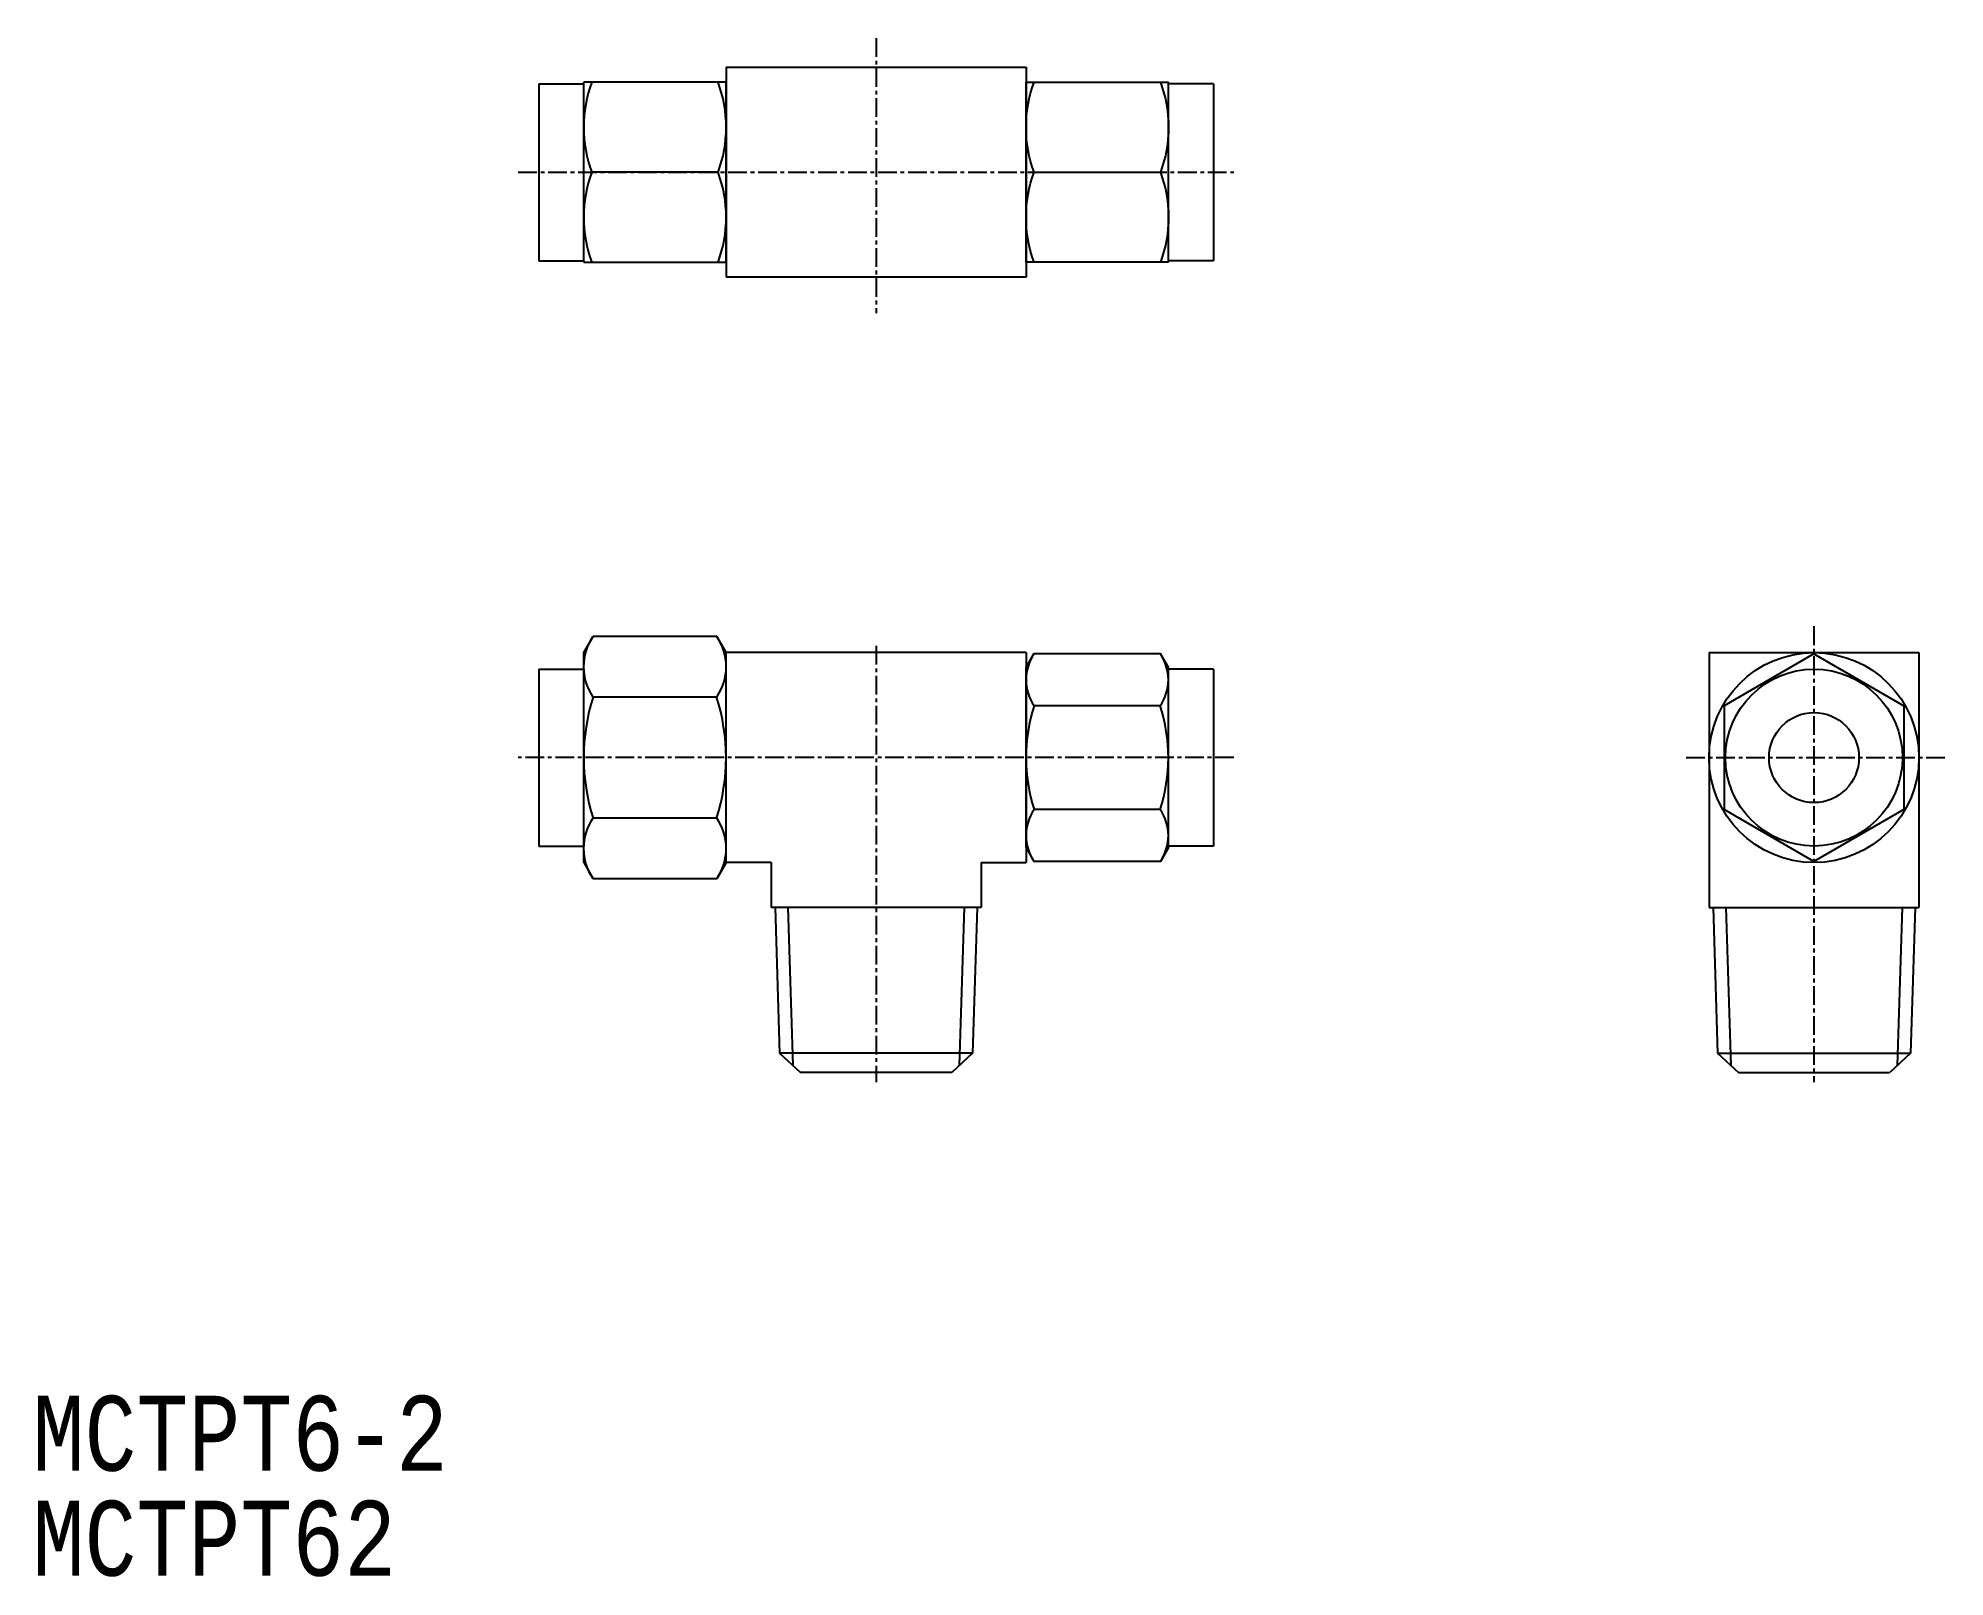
# Model space of a CAD drawing. Extents: x 244 to 371, y 599 to 702.
import ezdxf

# ---------------------------------------------------------------- set-up
doc = ezdxf.new("R2010")
doc.units = 0
doc.linetypes.add('CENTER', pattern=[2, 1.25, -0.25, 0.25, -0.25])
doc.layers.get('0').update_dxf_attribs({"linetype": 'CONTINUOUS'})
doc.layers.add('CENTER', color=1, linetype='CENTER')
doc.styles.add('HEKANJI', font='monotxt.shx', dxfattribs={"width": 0.715, "height": 3.2, "bigfont": 'bigfont.shx'})

# ---------------------------------------------------------------- blocks, each defined once
blk = doc.blocks.new('A$C54FA41C3')
for p, q in [((-9.5, -6), (-9.5, 6)), ((0, 6), (-9.5, 6)), ((0, -6), (0, 6)), ((-0.54, 0), (-8.96, 0)), ((-9.5, -6), (0, -6))]:
    blk.add_line(p, q)
for centre, start, end in [((-0.83, 3), 159.7438, 200.2562), ((-8.67, 3), 339.7438, 20.2562), ((-0.83, -3), 159.7438, 200.2562), ((-8.67, -3), 339.7438, 20.2562)]:
    blk.add_arc(centre, 8.67, start, end)

msp = doc.modelspace()

# ---------------------------------------------------------------- linework, layer by layer
at = {"color": 7, "linetype": 'CONTINUOUS'}
for p, q in [((290.14, 699.64), (310.14, 699.64)), ((290.14, 699.64), (290.14, 685.64)), ((310.14, 699.64), (310.14, 685.64)), ((277.64, 698.54), (277.64, 686.74)), ((277.64, 698.54), (280.64, 698.54)), ((322.64, 698.54), (319.64, 698.54)), ((322.64, 698.54), (322.64, 686.74)), ((277.64, 686.74), (280.64, 686.74)), ((322.64, 686.74), (319.64, 686.74)), ((310.14, 685.64), (290.14, 685.64)), ((280.64, 660.6), (281.26, 661.68)), ((289.51, 661.68), (281.26, 661.68)), ((290.14, 660.6), (289.51, 661.68)), ((280.64, 646.6), (280.64, 660.6)), ((310.14, 660.6), (290.14, 660.6)), ((290.14, 646.6), (290.14, 660.6)), ((310.14, 660.6), (310.14, 646.6)), ((310.14, 659.6), (310.67, 660.53)), ((319.1, 660.53), (310.67, 660.53)), ((319.64, 659.6), (319.1, 660.53)), ((355.69, 660.6), (369.69, 660.6)), ((355.69, 660.6), (355.69, 643.6)), ((362.69, 660.53), (356.69, 657.06)), ((362.69, 660.53), (368.69, 657.06)), ((369.69, 660.6), (369.69, 643.6)), ((277.64, 659.5), (277.64, 647.7)), ((277.64, 659.5), (280.64, 659.5)), ((310.14, 647.6), (310.14, 659.6)), ((319.64, 647.6), (319.64, 659.6)), ((322.64, 659.5), (319.64, 659.5)), ((322.64, 659.5), (322.64, 647.7)), ((289.51, 657.64), (281.26, 657.64)), ((319.1, 657.06), (310.67, 657.06)), ((356.69, 657.06), (356.69, 650.13)), ((368.69, 657.06), (368.69, 650.13)), ((310.14, 650.13), (310.14, 650.13)), ((319.1, 650.13), (310.67, 650.13)), ((362.69, 646.67), (356.69, 650.13)), ((368.69, 650.13), (362.69, 646.67)), ((280.64, 649.56), (280.64, 649.56)), ((289.51, 649.56), (281.26, 649.56)), ((277.64, 647.7), (280.64, 647.7)), ((310.14, 647.6), (310.67, 646.67)), ((319.64, 647.6), (319.1, 646.67)), ((322.64, 647.7), (319.64, 647.7)), ((280.64, 646.6), (281.26, 645.52)), ((290.14, 646.6), (289.51, 645.52)), ((293.14, 646.6), (290.14, 646.6)), ((293.14, 646.6), (293.14, 643.6)), ((307.14, 646.6), (310.14, 646.6)), ((307.14, 646.6), (307.14, 643.6)), ((319.1, 646.67), (310.67, 646.67)), ((289.51, 645.52), (281.26, 645.52)), ((307.14, 643.6), (293.14, 643.6)), ((293.4, 643.6), (293.7, 633.9)), ((306.87, 643.6), (306.57, 633.9)), ((355.69, 643.6), (369.69, 643.6)), ((355.96, 643.6), (356.26, 633.9)), ((369.43, 643.6), (369.13, 633.9)), ((306.57, 633.9), (293.7, 633.9)), ((293.7, 633.9), (295.09, 632.6)), ((306.57, 633.9), (305.18, 632.6)), ((356.26, 633.9), (357.65, 632.6)), ((356.26, 633.9), (369.13, 633.9)), ((369.13, 633.9), (367.74, 632.6)), ((305.18, 632.6), (295.12, 632.6)), ((357.65, 632.6), (367.72, 632.6))]:
    msp.add_line(p, q, dxfattribs=at)
at = {"color": 3, "linetype": 'CONTINUOUS'}
for p, q in [((294.26, 643.6), (294.59, 633.07)), ((306.01, 643.6), (305.69, 633.07)), ((356.82, 643.6), (357.15, 633.07)), ((368.57, 643.6), (368.24, 633.07))]:
    msp.add_line(p, q, dxfattribs=at)
at = {"color": 7, "linetype": 'CONTINUOUS'}
for radius in [7, 5.9, 3]:
    msp.add_circle((362.69, 653.6), radius, dxfattribs=at)
for centre, radius, start, end in [((284.21, 659.66), 3.58, 145.589, 214.4111), ((286.56, 659.66), 3.58, 325.5889, 34.411), ((313.2, 658.79), 3.06, 145.589, 214.4111), ((316.57, 658.79), 3.06, 325.5889, 34.411), ((294.01, 653.6), 13.37, 162.412, 197.588), ((276.76, 653.6), 13.37, 342.412, 17.588), ((321.6, 653.6), 11.46, 162.412, 197.588), ((308.17, 653.6), 11.46, 342.412, 17.588), ((313.2, 648.4), 3.06, 145.5889, 214.411), ((316.57, 648.4), 3.06, 325.589, 34.4111), ((284.21, 647.54), 3.58, 145.5889, 214.411), ((286.56, 647.54), 3.58, 325.589, 34.4111)]:
    msp.add_arc(centre, radius, start, end, dxfattribs=at)
at = {"layer": 'CENTER', "color": 1, "linetype": 'CENTER'}
for p, q in [((300.14, 701.58), (300.14, 683.25)), ((276.27, 692.64), (324, 692.64)), ((362.69, 662.36), (362.69, 631.95)), ((300.14, 661.05), (300.14, 631.95)), ((324, 653.6), (276.27, 653.6)), ((354.17, 653.6), (371.42, 653.6))]:
    msp.add_line(p, q, dxfattribs=at)

# ---------------------------------------------------------------- block references
at = {"color": 7, "linetype": 'CONTINUOUS'}
msp.add_blockref('A$C54FA41C3', (290.14, 692.64), dxfattribs=at)
at = {"color": 7, "linetype": 'CONTINUOUS', "xscale": -1}
msp.add_blockref('A$C54FA41C3', (310.14, 692.64), dxfattribs=at)

# ---------------------------------------------------------------- texts
at = {"style": 'HEKANJI', "width": 0.8}
for s, p in [('MCTPT6-2', (243.89, 606.04)), ('MCTPT62', (243.89, 599.04))]:
    msp.add_text(s, height=5, dxfattribs=at).set_placement(p)

doc.saveas('drawing.dxf')
